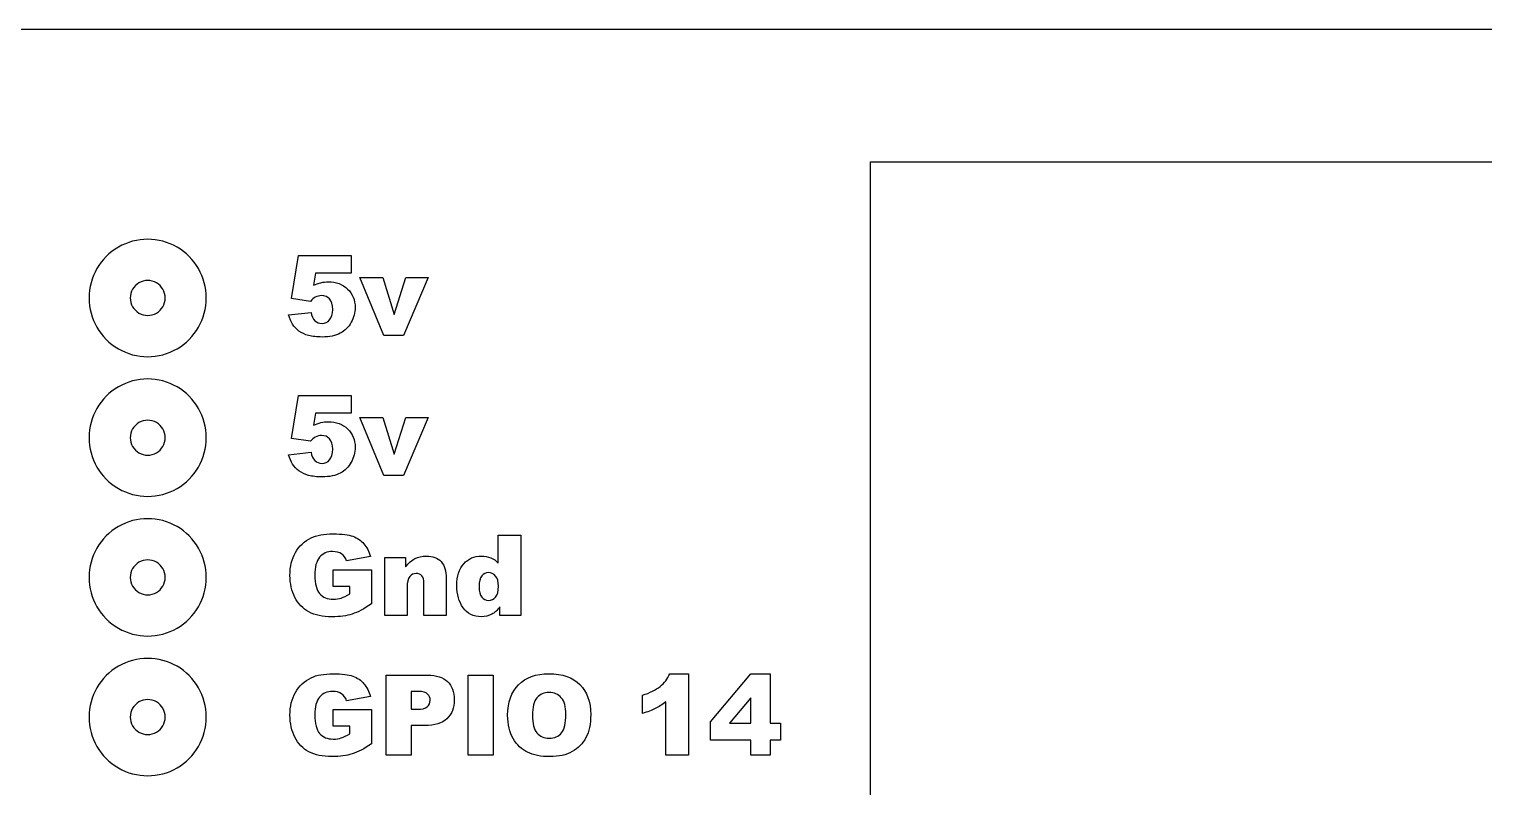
# Model space of a CAD drawing. Extents: x 24 to 191, y 8 to 99.
# Drawn here: x 107.38 to 149.02, y 77.42 to 99.12 of the extents above; entities that cross this region are included whole.
import ezdxf

# ---------------------------------------------------------------- set-up
doc = ezdxf.new("R2010")
doc.units = 0
for name, color, linetype in [('Line_Etch', 7, 'CONTINUOUS'), ('Outer_Cuts', 7, 'CONTINUOUS'), ('Text_Etch', 7, 'CONTINUOUS')]:
    doc.layers.add(name, color=color, linetype=linetype)

msp = doc.modelspace()

# ---------------------------------------------------------------- linework, layer by layer
at = {"layer": 'Line_Etch', "color": 7}
for points in [[(131.46773, 11.52178), (131.46773, 95.321785), (186.867729, 95.321785), (186.867729, 11.52178), (131.46773, 11.52178), (131.46773, 11.52178)], [(111.27287, 91.421787), (111.27287, 91.421787), (111.27287, 91.421787), (111.27287, 91.421787)], [(112.450251, 91.421787), (112.450251, 91.421787), (112.450251, 91.421787), (112.450251, 91.421787)], [(111.27287, 87.421786), (111.27287, 87.421786), (111.27287, 87.421786), (111.27287, 87.421786)], [(112.450251, 87.421786), (112.450251, 87.421786), (112.450251, 87.421786), (112.450251, 87.421786)], [(111.27287, 83.421786), (111.27287, 83.421786), (111.27287, 83.421786), (111.27287, 83.421786)], [(112.450251, 83.421786), (112.450251, 83.421786), (112.450251, 83.421786), (112.450251, 83.421786)], [(111.27287, 79.421785), (111.27287, 79.421785), (111.27287, 79.421785), (111.27287, 79.421785)], [(112.450251, 79.421785), (112.450251, 79.421785), (112.450251, 79.421785), (112.450251, 79.421785)]]:
    msp.add_lwpolyline(points, close=True, dxfattribs=at)
for points in [[(109.933204, 92.877258), (109.413726, 92.576871), (109.094284, 92.021862), (109.095492, 91.421787)], [(111.612536, 92.877258), (111.093058, 93.177644), (110.452685, 93.177644), (109.933204, 92.877258)], [(112.450251, 91.421787), (112.45138, 92.021862), (112.132017, 92.576871), (111.612536, 92.877258)], [(110.522707, 91.855272), (110.367925, 91.76583), (110.272669, 91.600555), (110.272872, 91.421787)], [(111.023036, 91.855272), (110.868251, 91.944713), (110.677492, 91.944713), (110.522707, 91.855272)], [(111.27287, 91.421787), (111.273074, 91.600555), (111.177818, 91.76583), (111.023036, 91.855272)], [(109.095492, 91.421787), (109.094363, 90.821712), (109.413726, 90.266702), (109.933204, 89.966313)], [(110.272872, 91.421787), (110.272669, 91.243016), (110.367925, 91.077744), (110.522707, 90.988302)], [(111.023036, 90.988302), (111.177818, 91.077744), (111.273074, 91.243016), (111.27287, 91.421787)], [(111.612536, 89.966313), (112.132017, 90.266702), (112.451461, 90.821712), (112.450251, 91.421787)], [(110.522707, 90.988302), (110.677492, 90.89886), (110.868251, 90.89886), (111.023036, 90.988302)], [(109.933204, 89.966313), (110.452685, 89.66593), (111.093058, 89.66593), (111.612536, 89.966313)], [(111.612536, 88.877257), (111.093058, 89.177643), (110.452685, 89.177643), (109.933204, 88.877257)], [(109.933204, 88.877257), (109.413726, 88.576871), (109.094284, 88.021861), (109.095492, 87.421786)], [(112.450251, 87.421786), (112.45138, 88.021861), (112.132017, 88.576871), (111.612536, 88.877257)], [(111.023036, 87.855271), (110.868251, 87.944713), (110.677492, 87.944713), (110.522707, 87.855271)], [(110.522707, 87.855271), (110.367925, 87.765829), (110.272669, 87.600554), (110.272872, 87.421786)], [(111.27287, 87.421786), (111.273074, 87.600554), (111.177818, 87.765829), (111.023036, 87.855271)], [(109.095492, 87.421786), (109.094363, 86.821711), (109.413726, 86.266701), (109.933204, 85.966318)], [(110.272872, 87.421786), (110.272669, 87.243021), (110.367925, 87.077743), (110.522707, 86.988301)], [(111.023036, 86.988301), (111.177818, 87.077743), (111.273074, 87.243021), (111.27287, 87.421786)], [(111.612536, 85.966318), (112.132017, 86.266701), (112.451461, 86.821711), (112.450251, 87.421786)], [(110.522707, 86.988301), (110.677492, 86.89886), (110.868251, 86.89886), (111.023036, 86.988301)], [(109.933204, 85.966318), (110.452685, 85.665929), (111.093058, 85.665929), (111.612536, 85.966318)], [(111.612536, 84.877257), (111.093058, 85.177645), (110.452685, 85.177645), (109.933204, 84.877257)], [(109.933204, 84.877257), (109.413726, 84.576871), (109.094284, 84.021861), (109.095492, 83.421786)], [(112.450251, 83.421786), (112.45138, 84.021861), (112.132017, 84.576871), (111.612536, 84.877257)], [(110.522707, 83.855271), (110.367925, 83.765829), (110.272669, 83.600554), (110.272872, 83.421786)], [(111.023036, 83.855271), (110.868251, 83.944713), (110.677492, 83.944713), (110.522707, 83.855271)], [(111.27287, 83.421786), (111.273074, 83.600554), (111.177818, 83.765829), (111.023036, 83.855271)], [(109.095492, 83.421786), (109.094363, 82.821711), (109.413726, 82.266701), (109.933204, 81.966318)], [(110.272872, 83.421786), (110.272669, 83.243021), (110.367925, 83.077746), (110.522707, 82.988301)], [(111.023036, 82.988301), (111.177818, 83.077746), (111.273074, 83.243021), (111.27287, 83.421786)], [(111.612536, 81.966318), (112.132017, 82.266701), (112.451461, 82.821711), (112.450251, 83.421786)], [(110.522707, 82.988301), (110.677492, 82.898859), (110.868251, 82.898859), (111.023036, 82.988301)], [(109.933204, 81.966318), (110.452685, 81.665929), (111.093058, 81.665929), (111.612536, 81.966318)], [(109.933204, 80.877256), (109.413726, 80.57687), (109.094284, 80.02186), (109.095492, 79.421785)], [(111.612536, 80.877256), (111.093058, 81.177645), (110.452685, 81.177645), (109.933204, 80.877256)], [(112.450251, 79.421785), (112.45138, 80.02186), (112.132017, 80.57687), (111.612536, 80.877256)], [(110.522707, 79.85527), (110.367925, 79.765828), (110.272669, 79.600553), (110.272872, 79.421785)], [(111.023036, 79.85527), (110.868251, 79.944712), (110.677492, 79.944712), (110.522707, 79.85527)], [(111.27287, 79.421785), (111.273074, 79.600553), (111.177818, 79.765828), (111.023036, 79.85527)], [(109.095492, 79.421785), (109.094363, 78.821713), (109.413726, 78.266703), (109.933204, 77.966317)], [(110.272872, 79.421785), (110.272669, 79.24302), (110.367925, 79.077745), (110.522707, 78.9883)], [(111.023036, 78.9883), (111.177818, 79.077745), (111.273074, 79.24302), (111.27287, 79.421785)], [(111.612536, 77.966317), (112.132017, 78.266703), (112.451461, 78.821713), (112.450251, 79.421785)], [(110.522707, 78.9883), (110.677492, 78.898859), (110.868251, 78.898859), (111.023036, 78.9883)], [(109.933204, 77.966317), (110.452685, 77.665928), (111.093058, 77.665928), (111.612536, 77.966317)]]:
    msp.add_open_spline(points, degree=3, dxfattribs=at)
at = {"layer": 'Outer_Cuts', "color": 1}
msp.add_lwpolyline([(29.086116, 99.121783), (185.667735, 99.121783)], dxfattribs=at)
at = {"layer": 'Text_Etch', "color": 7}
for points in [[(115.428491, 91.325868), (114.885614, 91.404066), (115.087471, 92.637047)], [(115.087471, 92.637047), (116.600331, 92.637047), (116.600331, 92.128595), (115.575591, 92.128595), (115.520789, 91.784406)], [(114.802691, 90.937945), (115.447262, 91.008348)], [(115.428491, 87.320773), (114.885614, 87.398974), (115.087471, 88.631964)], [(115.087471, 88.631964), (116.600331, 88.631964), (116.600331, 88.123506), (115.575591, 88.123506), (115.520789, 87.779317)], [(114.802691, 86.932856), (115.447262, 87.003256)], [(120.808801, 83.832044), (120.808801, 84.626804), (121.451802, 84.626875)], [(121.451802, 84.626875), (121.451802, 82.333337), (120.855732, 82.333337), (120.855732, 82.578966)], [(117.149459, 84.016716), (116.465782, 83.894686)], [(118.199182, 83.131266), (118.199182, 82.333376), (117.562441, 82.333376), (117.562492, 83.994824)], [(117.562492, 83.994824), (118.155429, 83.994824), (118.155429, 83.724164)], [(116.085612, 83.164086), (116.085612, 83.641245), (117.180752, 83.641245), (117.180752, 82.663443)], [(119.31941, 83.389398), (119.31941, 82.333368), (118.67953, 82.333368), (118.67953, 83.247028)], [(116.559652, 82.948118), (116.559652, 83.164015), (116.085612, 83.164086)], [(117.601599, 80.621794), (118.779663, 80.621794)], [(118.701433, 79.179337), (118.31344, 79.179337), (118.31344, 78.328253), (117.601599, 78.328253), (117.601599, 80.621794)], [(126.248521, 80.660905), (126.248521, 78.328253), (125.603951, 78.328253), (125.603951, 79.856755)], [(125.721291, 80.660905), (126.248521, 80.660905)], [(117.149459, 80.011647), (116.465782, 79.889617)], [(118.515203, 80.155577), (118.313381, 80.155577), (118.31344, 79.643987)], [(124.934351, 79.523526), (124.934351, 80.046058)], [(116.085612, 79.158997), (116.085612, 79.636167), (117.180752, 79.636167), (117.180752, 78.658357)], [(118.31344, 79.643987), (118.487103, 79.643987)], [(116.559652, 78.943057), (116.559652, 79.158955), (116.085612, 79.158997)]]:
    msp.add_lwpolyline(points, dxfattribs=at)
for points in [[(116.841259, 92.004993), (117.504602, 92.004993), (117.826892, 90.952098), (118.160123, 92.004993), (118.803132, 92.004993), (118.097543, 90.343517), (117.53276, 90.343517), (116.841259, 92.004993), (116.841259, 92.004993)], [(116.841259, 87.999907), (117.504602, 87.999907), (117.826892, 86.947015), (118.160123, 87.999907), (118.803132, 87.999907), (118.097543, 86.338425), (117.53276, 86.338425), (116.841259, 87.999907), (116.841259, 87.999907)], [(120.813503, 83.168706), (120.813503, 83.168706), (120.813503, 83.168706), (120.813503, 83.168706)], [(119.948333, 80.621794), (120.658611, 80.621794), (120.658611, 78.328253), (119.948333, 78.328253), (119.948333, 80.621794), (119.948333, 80.621794)], [(128.039859, 78.756926), (126.879014, 78.756926), (126.879014, 79.281024), (128.039859, 80.660905), (128.595253, 80.660905), (128.595253, 79.251306), (128.883111, 79.251306), (128.883111, 78.756926), (128.595253, 78.756926), (128.595253, 78.328253), (128.039859, 78.328253), (128.039859, 78.756926), (128.039859, 78.756926)], [(128.039859, 79.251306), (128.039859, 79.972525), (127.426582, 79.251306), (128.039859, 79.251306), (128.039859, 79.251306)], [(121.076331, 79.473455), (121.076331, 79.473455), (121.076331, 79.473455), (121.076331, 79.473455)], [(121.785041, 79.470457), (121.785041, 79.470457), (121.785041, 79.470457), (121.785041, 79.470457)]]:
    msp.add_lwpolyline(points, close=True, dxfattribs=at)
for points in [[(115.520789, 91.784406), (115.59172, 91.817804), (115.661598, 91.84284), (115.730432, 91.859505)], [(115.730432, 91.859505), (115.80031, 91.876184), (115.86915, 91.88451), (115.936951, 91.88451)], [(115.936951, 91.884504), (116.166406, 91.884504), (116.352577, 91.815148), (116.495472, 91.676427)], [(116.495472, 91.676427), (116.638361, 91.537707), (116.709802, 91.363008), (116.709802, 91.152327)], [(115.569292, 91.444765), (115.526558, 91.422893), (115.479624, 91.383263), (115.428491, 91.325868)], [(115.747642, 91.490166), (115.686109, 91.490166), (115.626656, 91.475039), (115.569292, 91.444765)], [(115.980749, 91.394767), (115.922352, 91.458366), (115.844647, 91.490166), (115.747642, 91.490166)], [(116.068351, 91.094386), (116.068351, 91.231019), (116.039149, 91.331145), (115.980749, 91.394767)], [(114.920034, 90.668855), (114.873097, 90.740824), (114.833984, 90.83052), (114.802691, 90.937945)], [(115.447262, 91.008348), (115.462925, 90.905091), (115.499433, 90.826349), (115.556784, 90.772114)], [(115.761722, 90.692316), (115.850374, 90.692316), (115.923385, 90.725691), (115.980749, 90.792437)], [(115.980749, 90.792437), (116.039149, 90.860238), (116.068351, 90.960884), (116.068351, 91.094386)], [(116.709802, 91.152327), (116.709802, 91.004219), (116.672775, 90.861849), (116.59872, 90.725217)], [(115.103072, 90.474855), (115.027981, 90.532253), (114.966964, 90.596925), (114.920034, 90.668855)], [(115.378419, 90.346568), (115.270994, 90.375767), (115.179213, 90.418529), (115.103072, 90.474855)], [(115.556784, 90.772114), (115.614114, 90.718915), (115.682429, 90.692316), (115.761722, 90.692316)], [(116.285831, 90.412317), (116.151285, 90.340348), (115.978666, 90.304367), (115.767982, 90.304367)], [(116.59872, 90.725217), (116.525715, 90.588582), (116.421416, 90.484281), (116.285831, 90.412317)], [(115.767982, 90.304367), (115.61675, 90.304367), (115.486894, 90.318422), (115.378419, 90.346568)], [(115.730432, 87.854419), (115.80031, 87.87107), (115.86915, 87.879424), (115.936951, 87.879424)], [(115.936951, 87.879415), (116.166406, 87.879415), (116.352577, 87.810056), (116.495472, 87.671336)], [(115.520789, 87.779317), (115.59172, 87.812718), (115.661598, 87.837751), (115.730432, 87.854419)], [(115.747642, 87.485077), (115.686109, 87.485077), (115.626656, 87.46995), (115.569292, 87.439676)], [(115.980749, 87.389678), (115.922352, 87.453277), (115.844647, 87.485077), (115.747642, 87.485077)], [(116.495472, 87.671336), (116.638361, 87.532621), (116.709802, 87.357922), (116.709802, 87.147238)], [(115.569292, 87.439676), (115.526558, 87.417748), (115.479624, 87.37811), (115.428491, 87.320773)], [(116.068351, 87.089286), (116.068351, 87.225921), (116.039149, 87.326051), (115.980749, 87.389678)], [(115.980749, 86.787348), (116.039149, 86.855138), (116.068351, 86.955787), (116.068351, 87.089286)], [(116.709802, 87.147238), (116.709802, 86.99913), (116.672775, 86.85676), (116.59872, 86.720128)], [(114.920034, 86.663768), (114.873097, 86.735732), (114.833984, 86.825431), (114.802691, 86.932856)], [(115.103072, 86.469774), (115.027981, 86.527108), (114.966964, 86.591774), (114.920034, 86.663768)], [(115.447262, 87.003256), (115.462925, 86.899997), (115.499433, 86.821248), (115.556784, 86.767017)], [(115.556784, 86.767017), (115.614114, 86.713818), (115.682429, 86.687218), (115.761722, 86.687218)], [(115.761722, 86.687218), (115.850374, 86.687218), (115.923385, 86.720591), (115.980749, 86.787348)], [(116.59872, 86.720128), (116.525715, 86.583502), (116.421416, 86.479204), (116.285831, 86.407237)], [(115.378419, 86.341485), (115.270994, 86.370686), (115.179213, 86.413451), (115.103072, 86.469774)], [(115.767982, 86.299284), (115.61675, 86.299284), (115.486894, 86.313339), (115.378419, 86.341485)], [(116.285831, 86.407237), (116.151285, 86.33527), (115.978666, 86.299284), (115.767982, 86.299284)], [(114.99986, 84.132458), (115.103117, 84.318109), (115.254349, 84.458916), (115.453564, 84.554877)], [(115.453564, 84.554877), (115.608969, 84.628924), (115.818087, 84.665946), (116.080924, 84.665946)], [(116.080924, 84.665946), (116.334368, 84.665946), (116.523671, 84.643001), (116.648831, 84.597148)], [(116.648831, 84.597148), (116.775032, 84.551279), (116.879328, 84.479831), (116.961722, 84.382806)], [(114.844971, 83.480067), (114.844971, 83.730387), (114.896601, 83.947851), (114.99986, 84.132458)], [(116.065272, 84.162176), (115.909869, 84.162176), (115.785759, 84.107941), (115.69293, 83.999466)], [(116.321851, 84.093373), (116.255097, 84.139243), (116.169573, 84.162176), (116.065272, 84.162176)], [(116.961722, 84.382806), (117.045164, 84.286853), (117.107741, 84.16482), (117.149459, 84.016716)], [(115.69293, 83.999466), (115.601146, 83.892041), (115.555251, 83.721511), (115.555251, 83.487888)], [(116.465782, 83.894686), (116.437644, 83.981255), (116.389672, 84.047481), (116.321851, 84.093373)], [(118.155429, 83.724164), (118.244084, 83.834728), (118.333782, 83.913473), (118.424523, 83.960404)], [(118.424523, 83.960404), (118.51526, 84.008407), (118.625818, 84.032405), (118.75619, 84.032405)], [(118.75619, 84.032405), (118.93246, 84.032405), (119.070134, 83.979733), (119.16922, 83.874388)], [(119.16922, 83.874388), (119.269346, 83.770088), (119.31941, 83.608422), (119.31941, 83.389398)], [(119.622923, 83.181256), (119.622923, 83.456604), (119.68863, 83.667285), (119.820041, 83.813304)], [(119.820041, 83.813304), (119.952502, 83.959329), (120.120424, 84.032337), (120.32381, 84.032337)], [(120.32381, 84.032337), (120.42289, 84.032337), (120.512586, 84.015629), (120.592904, 83.982234)], [(120.592904, 83.982234), (120.674254, 83.948836), (120.746221, 83.898772), (120.808801, 83.832044)], [(114.985783, 82.848017), (114.89191, 83.031583), (114.844971, 83.242264), (114.844971, 83.480067)], [(115.555251, 83.487888), (115.555251, 83.239654), (115.601665, 83.062342), (115.694491, 82.955955)], [(118.271183, 83.445724), (118.223182, 83.387324), (118.199182, 83.282506), (118.199182, 83.131266)], [(118.458923, 83.533326), (118.38174, 83.533326), (118.319163, 83.504127), (118.271183, 83.445724)], [(118.621629, 83.467627), (118.583033, 83.511425), (118.528795, 83.533326), (118.458923, 83.533326)], [(118.67953, 83.247028), (118.67953, 83.351323), (118.660226, 83.424859), (118.621629, 83.467627)], [(120.33478, 83.464466), (120.284714, 83.402933), (120.259684, 83.299677), (120.259684, 83.154696)], [(120.520951, 83.556764), (120.446896, 83.556764), (120.384841, 83.525999), (120.33478, 83.464466)], [(120.730591, 83.459767), (120.675324, 83.524433), (120.605446, 83.556764), (120.520951, 83.556764)], [(120.813491, 83.168776), (120.813491, 83.299149), (120.785862, 83.396146), (120.730591, 83.459767)], [(115.694491, 82.955955), (115.788358, 82.849572), (115.918731, 82.796376), (116.085612, 82.796376)], [(116.312462, 82.830779), (116.384428, 82.853695), (116.466823, 82.892825), (116.559652, 82.948118)], [(119.80127, 82.553896), (119.682373, 82.725992), (119.622923, 82.93511), (119.622923, 83.181256)], [(120.259684, 83.154696), (120.259684, 83.019111), (120.285253, 82.919501), (120.336381, 82.855874)], [(120.7322, 82.857378), (120.786404, 82.920977), (120.813503, 83.024753), (120.813503, 83.168706)], [(115.384718, 82.433427), (115.213675, 82.526252), (115.080694, 82.664451), (114.985783, 82.848017)], [(116.085612, 82.796376), (116.164876, 82.796376), (116.240495, 82.807834), (116.312462, 82.830779)], [(117.180752, 82.663443), (116.971112, 82.52056), (116.785461, 82.423038), (116.623801, 82.370889)], [(120.320681, 82.295756), (120.09435, 82.295756), (119.921212, 82.381803), (119.80127, 82.553896)], [(120.336381, 82.855874), (120.388513, 82.793274), (120.452659, 82.761976), (120.528811, 82.761976)], [(120.528811, 82.761976), (120.610167, 82.761976), (120.67796, 82.793774), (120.7322, 82.857378)], [(120.855732, 82.578966), (120.77229, 82.474668), (120.696155, 82.404262), (120.627323, 82.367756)], [(116.051192, 82.294187), (115.778974, 82.294187), (115.556815, 82.340601), (115.384718, 82.433427)], [(116.623801, 82.370889), (116.463174, 82.319753), (116.272304, 82.294187), (116.051192, 82.294187)], [(120.627323, 82.367756), (120.535533, 82.319753), (120.433324, 82.295756), (120.320681, 82.295756)], [(114.99986, 80.127375), (115.103117, 80.313032), (115.254349, 80.453832), (115.453564, 80.549788)], [(115.453564, 80.549788), (115.608969, 80.62384), (115.818087, 80.660868), (116.080924, 80.660868)], [(116.080924, 80.660868), (116.334368, 80.660868), (116.523671, 80.637923), (116.648831, 80.592065)], [(116.648831, 80.592065), (116.775032, 80.546198), (116.879328, 80.474754), (116.961722, 80.377734)], [(116.961722, 80.377734), (117.045164, 80.281776), (117.107741, 80.159748), (117.149459, 80.011647)], [(118.779663, 80.621794), (119.036236, 80.621794), (119.228145, 80.560778), (119.355393, 80.438748)], [(119.355393, 80.438748), (119.483677, 80.31672), (119.547821, 80.143061), (119.547821, 79.917774)], [(121.389222, 80.348008), (121.597821, 80.556604), (121.888292, 80.660905), (122.260642, 80.660905)], [(122.260642, 80.660905), (122.642376, 80.660905), (122.9365, 80.55817), (123.14301, 80.352695)], [(125.439684, 80.297947), (125.559628, 80.395985), (125.653495, 80.516974), (125.721291, 80.660905)], [(114.844971, 79.474984), (114.844971, 79.725298), (114.896601, 79.942762), (114.99986, 80.127375)], [(115.69293, 79.994406), (115.601146, 79.886972), (115.555251, 79.716445), (115.555251, 79.482816)], [(116.065272, 80.157107), (115.909869, 80.157107), (115.785759, 80.102875), (115.69293, 79.994406)], [(116.321851, 80.088307), (116.255097, 80.134171), (116.169573, 80.157107), (116.065272, 80.157107)], [(116.465782, 79.889617), (116.437644, 79.976183), (116.389672, 80.042415), (116.321851, 80.088307)], [(118.785863, 80.080478), (118.73786, 80.130544), (118.647642, 80.155577), (118.515203, 80.155577)], [(118.857863, 79.897437), (118.857863, 79.969404), (118.833846, 80.030417), (118.785863, 80.080478)], [(121.076331, 79.473455), (121.076331, 79.84789), (121.180629, 80.139406), (121.389222, 80.348008)], [(121.914892, 79.972658), (121.828326, 79.871489), (121.785041, 79.704089), (121.785041, 79.470457)], [(122.259082, 80.124417), (122.11619, 80.124417), (122.001461, 80.073829), (121.914892, 79.972658)], [(122.612652, 79.974227), (122.526084, 80.074354), (122.408228, 80.124417), (122.259082, 80.124417)], [(122.744072, 79.501745), (122.744072, 79.717645), (122.700263, 79.875139), (122.612652, 79.974227)], [(123.14301, 80.352695), (123.349526, 80.14827), (123.45278, 79.861451), (123.45278, 79.492239)], [(124.934351, 80.046058), (125.151292, 80.115942), (125.319734, 80.199906), (125.439684, 80.297947)], [(118.487103, 79.643987), (118.623735, 79.643987), (118.719687, 79.667468), (118.774964, 79.714385)], [(118.774964, 79.714385), (118.830228, 79.762388), (118.857863, 79.823402), (118.857863, 79.897437)], [(119.547821, 79.917774), (119.547821, 79.68623), (119.477942, 79.505269), (119.338183, 79.374897)], [(125.300441, 79.664324), (125.203438, 79.615325), (125.081411, 79.568394), (124.934351, 79.523526)], [(125.603951, 79.856755), (125.499653, 79.777487), (125.398482, 79.713346), (125.300441, 79.664324)], [(114.985783, 78.842928), (114.89191, 79.026491), (114.844971, 79.237181), (114.844971, 79.474984)], [(115.555251, 79.482816), (115.555251, 79.234582), (115.601665, 79.057273), (115.694491, 78.950889)], [(119.338183, 79.374897), (119.199462, 79.244522), (118.987212, 79.179337), (118.701433, 79.179337)], [(121.234341, 78.803854), (121.129002, 78.98221), (121.076331, 79.205411), (121.076331, 79.473455)], [(121.785041, 79.470457), (121.785041, 79.238917), (121.827806, 79.072558), (121.913331, 78.971387)], [(122.618912, 78.968257), (122.702351, 79.067342), (122.744072, 79.245173), (122.744072, 79.501745)], [(123.45278, 79.492239), (123.45278, 79.224182), (123.407413, 79.004108), (123.31667, 78.832017)], [(115.384718, 78.428346), (115.213675, 78.521166), (115.080694, 78.659359), (114.985783, 78.842928)], [(115.694491, 78.950889), (115.788358, 78.844508), (115.918731, 78.791315), (116.085612, 78.791315)], [(116.085612, 78.791315), (116.164876, 78.791315), (116.240495, 78.802773), (116.312462, 78.825718)], [(116.312462, 78.825718), (116.384428, 78.848634), (116.466823, 78.887764), (116.559652, 78.943057)], [(121.645799, 78.412736), (121.476835, 78.495131), (121.339683, 78.625504), (121.234341, 78.803854)], [(121.913331, 78.971387), (121.999897, 78.870221), (122.117234, 78.819636), (122.265341, 78.819636)], [(122.265341, 78.819636), (122.417614, 78.819636), (122.53547, 78.869174), (122.618912, 78.968257)], [(123.31667, 78.832017), (123.226971, 78.660971), (123.096596, 78.527465), (122.925549, 78.431507)], [(116.051192, 78.289103), (115.778974, 78.289103), (115.556815, 78.335518), (115.384718, 78.428346)], [(116.623801, 78.365806), (116.463174, 78.314673), (116.272304, 78.289103), (116.051192, 78.289103)], [(117.180752, 78.658357), (116.971112, 78.515468), (116.785461, 78.417952), (116.623801, 78.365806)], [(122.2888, 78.289146), (122.030143, 78.289146), (121.815806, 78.330342), (121.645799, 78.412736)], [(122.925549, 78.431507), (122.755547, 78.336599), (122.543296, 78.289146), (122.2888, 78.289146)]]:
    msp.add_open_spline(points, degree=3, dxfattribs=at)

doc.saveas('drawing.dxf')
